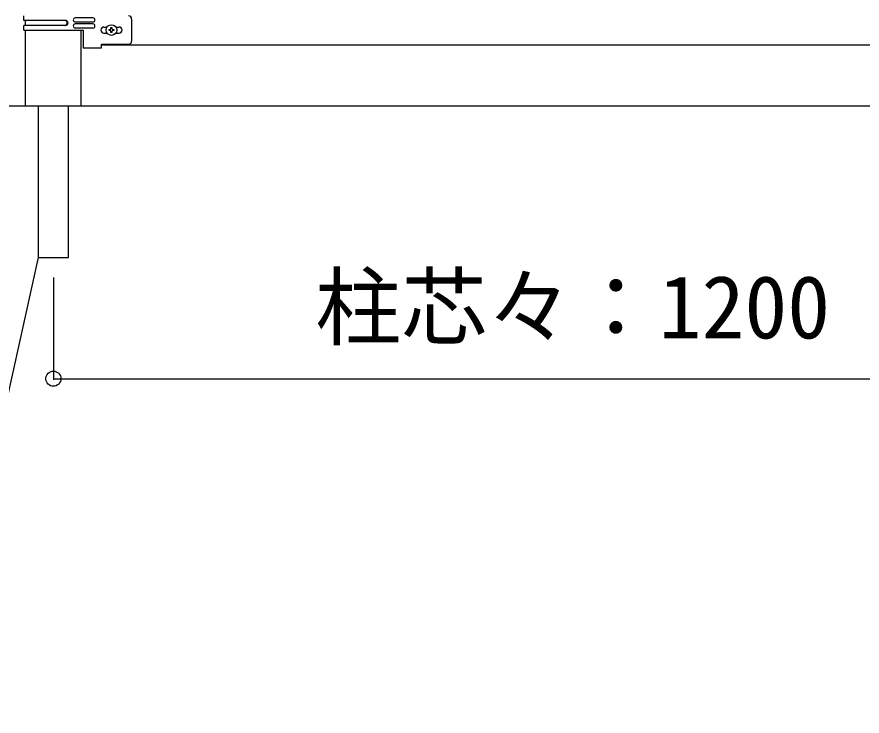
# Model space of a CAD drawing. Units: millimetres, scale not verified. Extents: x -4375 to 4375, y -6499 to 6473.
# Drawn here: x -51 to 786, y -1045 to -353 of the extents above; entities that cross this region are included whole.
import ezdxf
from ezdxf.enums import TextEntityAlignment as Align

# ---------------------------------------------------------------- set-up
doc = ezdxf.new("R2010")
doc.units = ezdxf.units.MM
doc.header["$LTSCALE"] = 30
for name, color, linetype in [('0-2_YKK_A1', 4, 'Continuous'), ('0-3_YKK_D', 6, 'Continuous'), ('0-5_YSS_K', 3, 'Continuous')]:
    doc.layers.add(name, color=color, linetype=linetype)
doc.styles.add('ＭＳ ゴシック', font='')
doc.styles.get('ＭＳ ゴシック').set_extended_font_data('MS Gothic')

msp = doc.modelspace()

# ---------------------------------------------------------------- linework, layer by layer
at = {"layer": '0-2_YKK_A1'}
for p, q in [((-43.82, -356.7), (-43.82, -352.2)), ((-2.67, -356.7), (-43.82, -356.7)), ((-42.22, -361.7), (-42.22, -356.7)), ((24.48, -354.2), (7, -354.2)), ((7, -358.2), (24.48, -358.2)), ((62.78, -355.2), (62.78, -377.2)), ((-43.82, -366.2), (-43.82, -361.7)), ((-2.67, -361.7), (-43.82, -361.7)), ((-43.82, -366.2), (14.78, -366.2)), ((-42.22, -441.2), (-42.22, -366.2)), ((24.48, -360.2), (7, -360.2)), ((24.48, -364.2), (7, -364.2)), ((12.78, -441.2), (12.78, -366.2)), ((14.78, -366.2), (14.78, -383.7)), ((35.28, -363.2), (38.42, -363.2)), ((41.34, -366.68), (40.38, -366.68)), ((44.22, -365.72), (45.18, -365.72)), ((47.15, -363.2), (50.28, -363.2)), ((35.28, -369.2), (38.42, -369.2)), ((47.15, -369.2), (50.28, -369.2)), ((14.78, -383.7), (32.78, -383.7)), ((1137.78, -381.2), (32.78, -381.2)), ((-29.72, -441.2), (-29.72, -591.2)), ((0.28, -591.2), (0.28, -441.2)), ((-29.72, -591.2), (0.28, -591.2))]:
    msp.add_line(p, q, dxfattribs=at)
for points in [[(40.38, -366.68), (40.38, -365.72), (41.34, -365.72)], [(42.3, -364.76), (42.3, -363.8), (43.26, -363.8), (43.26, -364.76)], [(43.26, -367.64), (43.26, -368.6), (42.3, -368.6), (42.3, -367.64)], [(45.18, -365.72), (45.18, -366.68), (44.22, -366.68)], [(32.78, -383.7), (32.78, -380.2), (59.78, -380.2)]]:
    msp.add_lwpolyline(points, dxfattribs=at)
msp.add_circle((42.78, -366.2), 5.3, dxfattribs=at)
for centre, radius, start, end in [((-3.42, -359.2), 2.5, 270, 90), ((-2.67, -359.2), 2.5, 270, 90), ((7, -356.2), 2, 90, 270), ((24.48, -356.2), 2, 0, 90), ((24.48, -356.2), 2, 270, 0), ((59.78, -355.2), 3, 0, 90), ((7, -362.2), 2, 90, 270), ((24.48, -362.2), 2, 0, 90), ((24.48, -362.2), 2, 270, 0), ((35.28, -366.2), 3, 90, 270), ((41.34, -364.76), 0.96, 270, 0), ((41.34, -367.64), 0.96, 0, 90), ((44.22, -364.76), 0.96, 180, 270), ((44.22, -367.64), 0.96, 90, 180), ((50.28, -366.2), 3, 270, 90), ((59.78, -377.2), 3, 270, 0)]:
    msp.add_arc(centre, radius, start, end, dxfattribs=at)
at = {"layer": '0-3_YKK_D'}
for p, q in [((-14.72, -611.2), (-14.72, -712.2)), ((-14.72, -711.2), (1185.28, -711.2))]:
    msp.add_line(p, q, dxfattribs=at)
msp.add_lwpolyline([(-29.72, -591.2), (-130.3, -1045.08), (-651.24, -1045.08)], dxfattribs=at)
msp.add_circle((-14.72, -711.2), 7.5, dxfattribs=at)
at = {"layer": '0-5_YSS_K'}
msp.add_line((-896.74, -441.2), (1563.17, -441.2), dxfattribs=at)

# ---------------------------------------------------------------- texts
at = {"layer": '0-3_YKK_D', "style": 'ＭＳ ゴシック'}
msp.add_text('柱芯々：1200', height=62.32, dxfattribs=at).set_placement((244.56, -690.09), align=Align.BOTTOM_LEFT)

doc.saveas('drawing.dxf')
